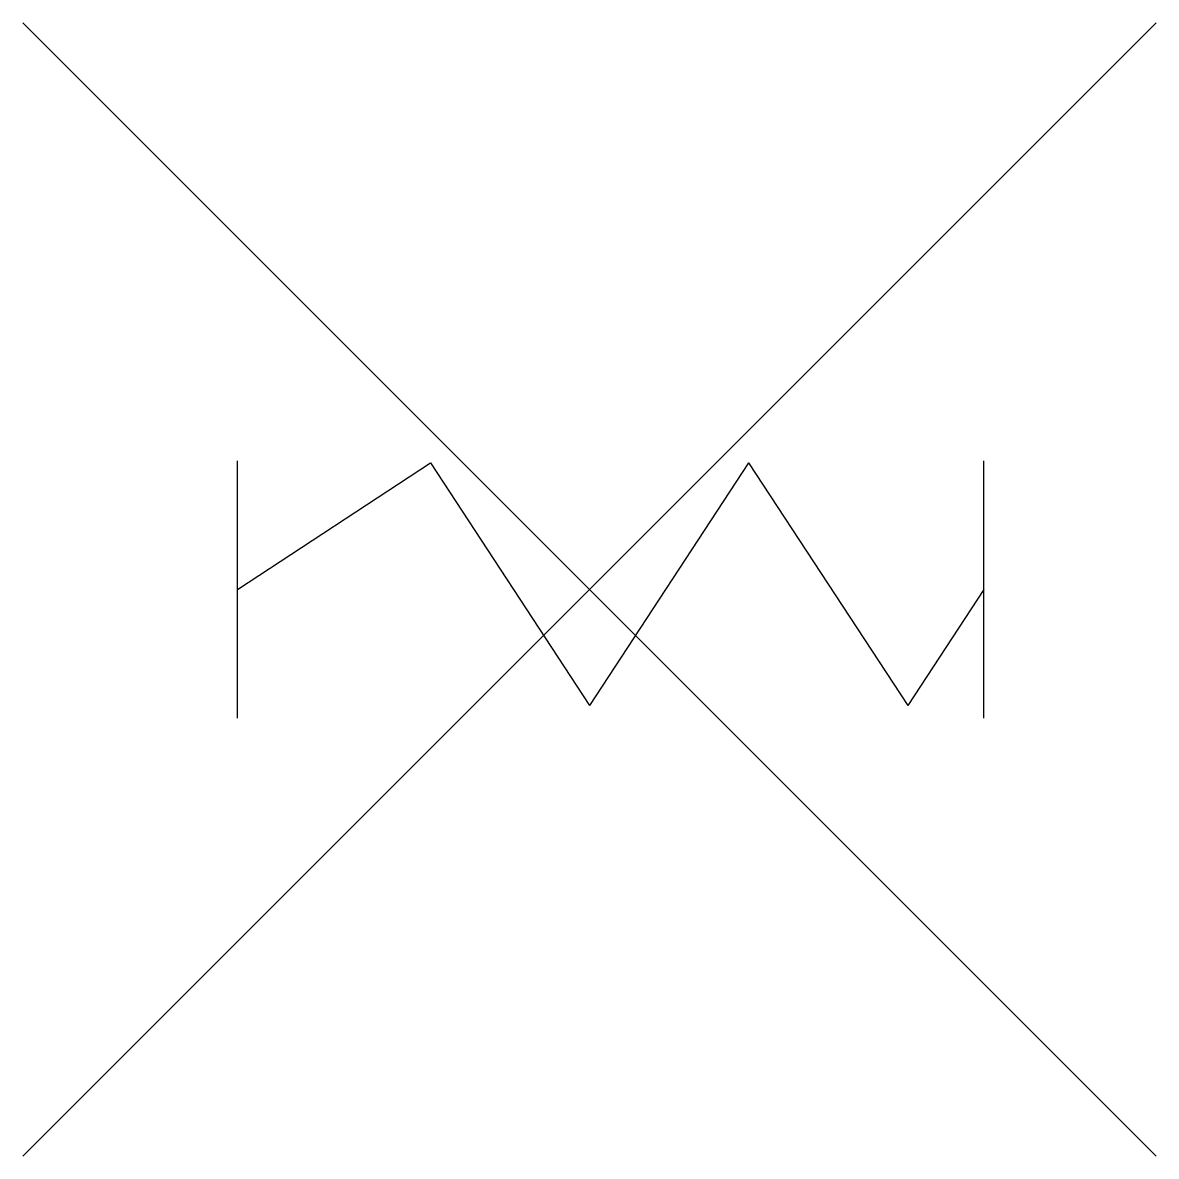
# Model space of a CAD drawing. Extents: x -5.5 to 5.5, y -5.5 to 5.5.
import ezdxf

# ---------------------------------------------------------------- set-up
doc = ezdxf.new("R2010")
doc.units = 0

msp = doc.modelspace()

# ---------------------------------------------------------------- linework, layer by layer
for p, q in [((-3.417, -1.25), (-3.417, 1.25)), ((-3.417, 0), (-1.544, 1.23)), ((-1.544, 1.23), (0, -1.124)), ((1.544, 1.23), (0, -1.124)), ((1.544, 1.23), (3.088, -1.124)), ((3.825, -1.25), (3.825, 1.25)), ((3.825, 0), (3.088, -1.124))]:
    msp.add_line(p, q)
for points in [[(5.5, 5.5), (-5.5, -5.5)], [(-5.5, 5.5), (5.5, -5.5)]]:
    msp.add_lwpolyline(points)

doc.saveas('drawing.dxf')
